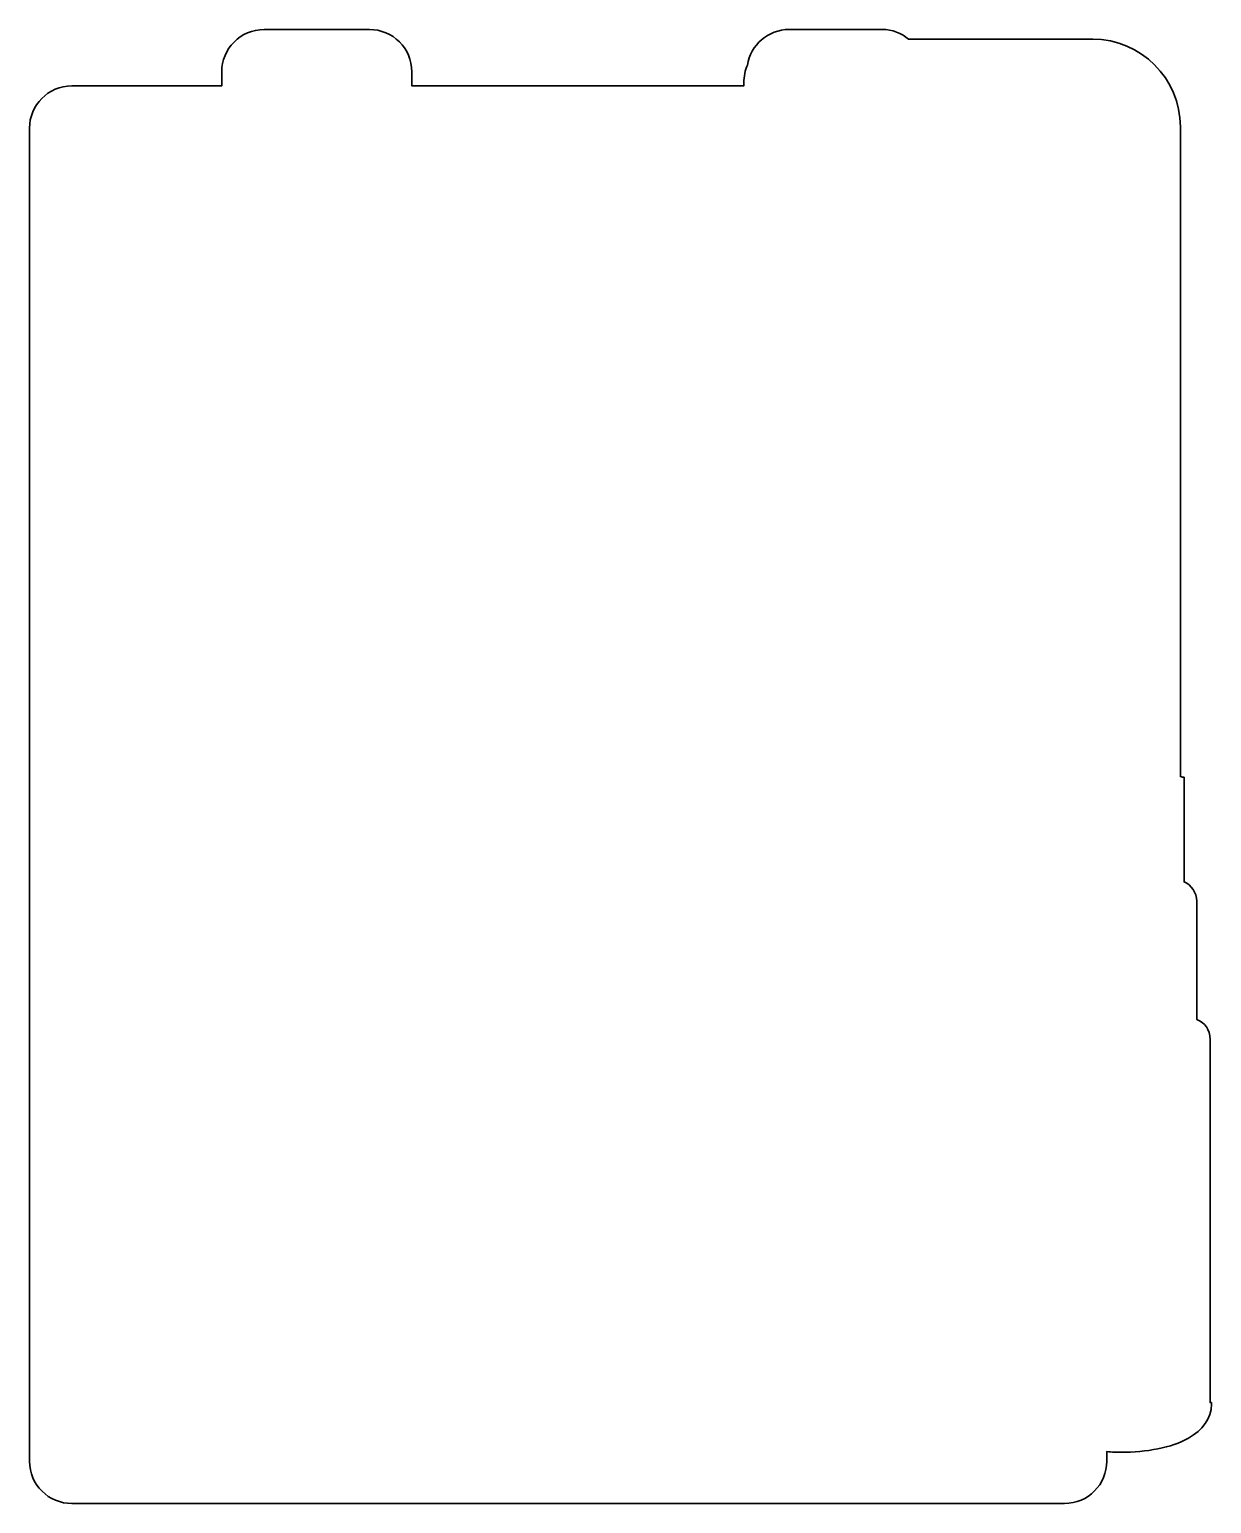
# Model space of a CAD drawing. Header units: centimetres. Extents: x -0.86 to 7.16, y -1.08 to 8.92.
import ezdxf

# ---------------------------------------------------------------- set-up
doc = ezdxf.new("R2010")
doc.units = ezdxf.units.CM
doc.header["$MEASUREMENT"] = 0
doc.layers.add('Capa 1', color=7, linetype='Continuous', lineweight=0)

msp = doc.modelspace()

# ---------------------------------------------------------------- linework, layer by layer
at = {"layer": 'Capa 1', "color": 160, "lineweight": 35, "true_color": 0x0055ff}
msp.add_open_spline([(7.1569, -0.3973), (7.1569, -0.3973), (7.1569, -0.4023), (7.1569, -0.4023), (7.1569, -0.4023), (7.1569, -0.4073), (7.1569, -0.4073), (7.1569, -0.5081), (7.0964, -0.5837), (7.0007, -0.6391), (6.8848, -0.7046), (6.7135, -0.7348), (6.5422, -0.7348), (6.512, -0.7348), (6.4818, -0.7348), (6.4465, -0.7298), (6.4465, -0.7298), (6.4465, -0.7952), (6.4465, -0.7952), (6.4465, -0.9514), (6.3206, -1.0824), (6.1594, -1.0824), (6.1594, -1.0824), (-0.5761, -1.0824), (-0.5761, -1.0824), (-0.7323, -1.0824), (-0.8633, -0.9565), (-0.8633, -0.7952), (-0.8633, -0.7952), (-0.8633, 8.2476), (-0.8633, 8.2476), (-0.8633, 8.4037), (-0.7374, 8.5347), (-0.5761, 8.5347), (-0.5761, 8.5347), (0.4415, 8.5347), (0.4415, 8.5347), (0.4415, 8.5347), (0.4415, 8.6304), (0.4415, 8.6304), (0.4415, 8.7866), (0.5674, 8.9176), (0.7286, 8.9176), (0.7286, 8.9176), (1.444, 8.9176), (1.444, 8.9176), (1.6002, 8.9176), (1.7312, 8.7917), (1.7312, 8.6304), (1.7312, 8.6304), (1.7312, 8.5347), (1.7312, 8.5347), (1.7312, 8.5347), (3.983, 8.5347), (3.983, 8.5347), (3.983, 8.5347), (3.983, 8.5549), (3.983, 8.5549), (3.983, 8.6002), (3.9931, 8.6405), (4.0082, 8.6758), (4.0284, 8.8118), (4.1493, 8.9176), (4.2904, 8.9176), (4.2904, 8.9176), (4.9201, 8.9176), (4.9201, 8.9176), (4.9906, 8.9176), (5.0561, 8.8924), (5.1014, 8.8521), (5.1014, 8.8521), (6.3508, 8.8521), (6.3508, 8.8521), (6.6783, 8.8521), (6.9453, 8.5851), (6.9453, 8.2576), (6.9453, 8.2576), (6.9453, 3.8496), (6.9453, 3.8496), (6.9553, 3.8445), (6.9654, 3.8445), (6.9705, 3.8445), (6.9705, 3.8445), (6.9705, 3.1342), (6.9705, 3.1342), (7.0208, 3.1141), (7.0561, 3.0637), (7.0561, 3.0032), (7.0561, 3.0032), (7.0561, 2.2022), (7.0561, 2.2022), (7.1115, 2.1821), (7.1468, 2.1317), (7.1468, 2.0662), (7.1468, 2.0662), (7.1468, -0.3973), (7.1468, -0.3973), (7.1468, -0.3973), (7.1569, -0.3973), (7.1569, -0.3973)], degree=3, knots=[0, 0, 0, 0, 1, 1, 1, 2, 2, 2, 3, 3, 3, 4, 4, 4, 5, 5, 5, 6, 6, 6, 7, 7, 7, 8, 8, 8, 9, 9, 9, 10, 10, 10, 11, 11, 11, 12, 12, 12, 13, 13, 13, 14, 14, 14, 15, 15, 15, 16, 16, 16, 17, 17, 17, 18, 18, 18, 19, 19, 19, 20, 20, 20, 21, 21, 21, 22, 22, 22, 23, 23, 23, 24, 24, 24, 25, 25, 25, 26, 26, 26, 27, 27, 27, 28, 28, 28, 29, 29, 29, 30, 30, 30, 31, 31, 31, 32, 32, 32, 33, 33, 33, 33], dxfattribs=at)

doc.saveas('drawing.dxf')
